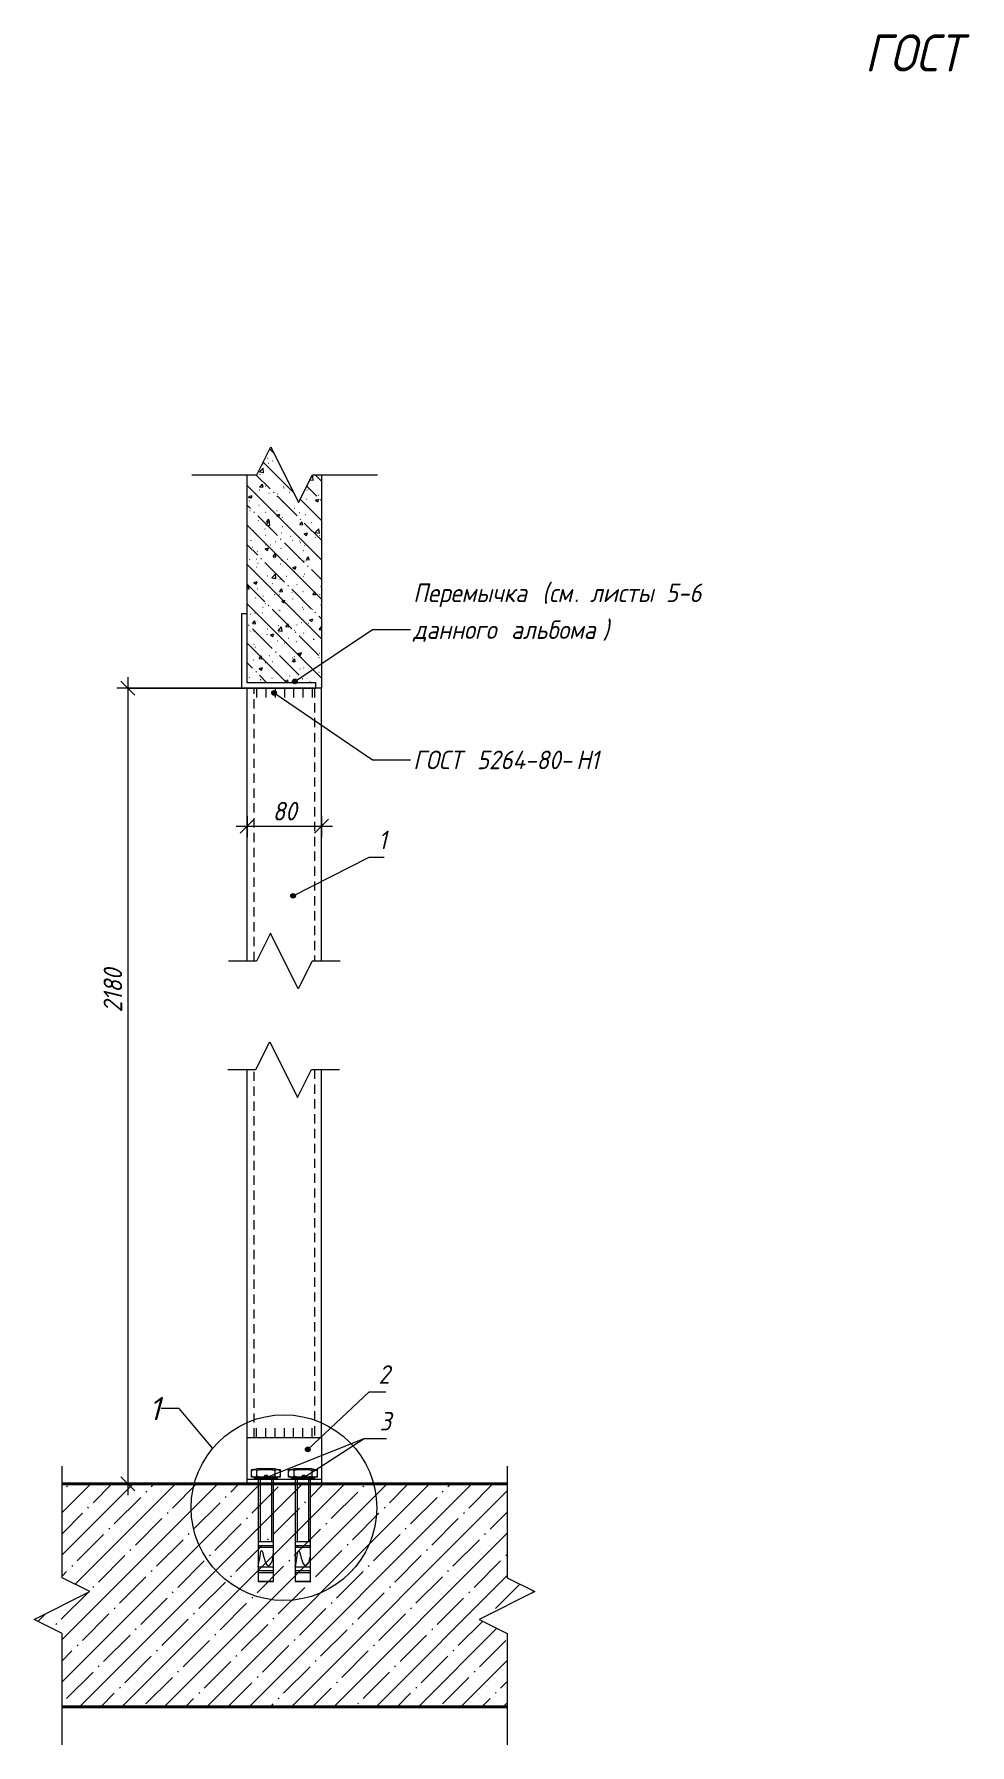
# Model space of a CAD drawing. Header units: millimetres. Extents: x 7563 to 35266, y -386 to 7164.
# Drawn here: x 11767 to 12775, y 5162 to 7004 of the extents above; entities that cross this region are included whole.
import ezdxf

# ---------------------------------------------------------------- set-up
doc = ezdxf.new("R2010")
doc.units = ezdxf.units.MM
doc.linetypes.add('200_ШТРИХ_ш1п0_6_', pattern=[16, 10, -6])
for name, color, linetype, lineweight in [('A-ANNO-DIMS', 7, 'Continuous', 9), ('A-ANNO-DIMS-10', 7, 'Continuous', 9), ('A-DETL-1', 7, 'Continuous', 5), ('A-DETL-2', 7, '200_ШТРИХ_ш1п0_6_', 5), ('A-DETL-4', 7, 'Continuous', 20), ('A-DETL-GENF-1', 7, 'Continuous', 5), ('A-FLOR-FNSH', 7, 'Continuous', 40), ('A-FLOR-PATT-1', 7, 'Continuous', 5), ('A-GENM', 7, 'Continuous', 9), ('A-GENM-IDEN', 7, 'Continuous', 9), ('G-ANNO-TEXT', 7, 'Continuous', 9), ('S-BEAM', 7, 'Continuous', 9), ('S-BEAM-2', 7, 'Continuous', 20)]:
    doc.layers.add(name, color=color, linetype=linetype, lineweight=lineweight)
doc.styles.add('ISOCPEUR_I', font='isocpeui.ttf', dxfattribs={"width": 0.9, "height": 20})
doc.styles.add('ISOCPEUR_I_1', font='isocpeui.ttf', dxfattribs={"width": 0.9, "height": 40})
doc.styles.add('ISOCPEUR_I_3', font='isocpeui.ttf', dxfattribs={"height": 25})
doc.dimstyles.new('ISO-2_0_0_9К_СРЕДНИЙ', dxfattribs={"dimscale": 304.8, "dimtxt": 19.919624, "dimasz": 0.049213, "dimexe": 0.03937, "dimexo": 0, "dimgap": 0, "dimtad": 1, "dimdec": 0, "dimzin": 0, "dimdsep": 46, "dimtxsty": 'ISOCPEUR_I', "dimblk1": 'OBLIQUE', "dimblk2": 'OBLIQUE', "dimsah": 1, "dimcen": 0.09, "dimdle": 0.03937, "dimazin": 0, "dimtfac": 1, "dimtdec": 4, "dimtix": 1, "dimtmove": 0, "dimatfit": 3, "dimfxl": 1, "dimtvp": 1, "dimtolj": 1, "dimtzin": 0, "dimarcsym": 2})

# ---------------------------------------------------------------- blocks, each defined once
blk = doc.blocks.new('Стойка_Влож_Швеллер - Швеллер-28644897-АР1_1_СМ-8')
at = {"layer": 'A-GENM'}
for p, q in [((73960, 6006.1), (73960, 6300)), ((74040, 6006.1), (74040, 6300))]:
    blk.add_line(p, q, dxfattribs=at)
blk = doc.blocks.new('ПР_Уголок - ПР_Уголок-28956544-АР1_1_СМ-8')
at = {"layer": 'S-BEAM-2'}
for p, q in [((73960, 6380), (73954, 6380)), ((73954, 6380), (73954, 6300)), ((73954, 6300), (74034, 6300))]:
    blk.add_line(p, q, dxfattribs=at)
blk = doc.blocks.new('DET_L_Линия разрыва1 - М10-27045875-АР1_1_СМ-8')
at = {"layer": 'A-DETL-GENF-1'}
for p, q in [((73985, 6036.1), (73970, 6006.1)), ((74015, 5976.1), (73985, 6036.1)), ((73970, 6006.1), (73940, 6006.1)), ((74030, 6006.1), (74015, 5976.1)), ((74060, 6006.1), (74030, 6006.1))]:
    blk.add_line(p, q, dxfattribs=at)
blk = doc.blocks.new('DET_L_Линия разрыва1 - М10-29866684-АР1_1_СМ-8')
at = {"layer": 'A-DETL-GENF-1'}
for p, q in [((73970.3, 6530), (73985.3, 6560)), ((73985.3, 6560), (74015.3, 6500)), ((73900.3, 6530), (73970.3, 6530)), ((74015.3, 6500), (74030.3, 6530)), ((74030.3, 6530), (74100.3, 6530))]:
    blk.add_line(p, q, dxfattribs=at)
blk = doc.blocks.new('Стойка_Влож_Швеллер - Швеллер-V1-АР1_1_СМ-8')
at = {"layer": 'A-GENM'}
for p, q in [((73960, 5493), (73960, 5889.3)), ((74040, 5493), (74040, 5889.3))]:
    blk.add_line(p, q, dxfattribs=at)
blk = doc.blocks.new('Стойка_Влож_Уголок_Опорный - Уголок-30007354-АР1_1_СМ-8')
at = {"layer": 'A-GENM'}
for p, q in [((73960, 5448), (73960, 5493)), ((73960, 5493), (74040, 5493)), ((74040, 5493), (74040, 5448)), ((73960, 5443), (73960, 5448)), ((73960, 5448), (74040, 5448)), ((74040, 5448), (74040, 5443))]:
    blk.add_line(p, q, dxfattribs=at)
blk = doc.blocks.new('DET_L_Линия разрыва1 - М10-27045885-АР1_1_СМ-8')
at = {"layer": 'A-DETL-GENF-1'}
for p, q in [((73969.3, 5889.3), (73984.3, 5919.3)), ((73984.3, 5919.3), (74014.3, 5859.3)), ((73939.3, 5889.3), (73969.3, 5889.3)), ((74014.3, 5859.3), (74029.3, 5889.3)), ((74029.3, 5889.3), (74059.3, 5889.3))]:
    blk.add_line(p, q, dxfattribs=at)
blk = doc.blocks.new('DET_L_Линия разрыва1 - М10-27046020-АР1_1_СМ-8')
at = {"layer": 'A-DETL-GENF-1'}
for p, q in [((73760.5, 5342), (73760.5, 5462)), ((73730.5, 5297), (73790.5, 5327)), ((73790.5, 5327), (73760.5, 5342)), ((73760.5, 5282), (73730.5, 5297)), ((73760.5, 5162), (73760.5, 5282))]:
    blk.add_line(p, q, dxfattribs=at)
blk = doc.blocks.new('DET_L_Линия разрыва1 - М10-V2-АР1_1_СМ-8')
at = {"layer": 'A-DETL-GENF-1'}
for p, q in [((74240, 5462), (74240, 5342)), ((74270, 5327), (74210, 5297)), ((74240, 5342), (74270, 5327)), ((74210, 5297), (74240, 5282)), ((74240, 5282), (74240, 5162))]:
    blk.add_line(p, q, dxfattribs=at)
blk = doc.blocks.new('DIMBLOCK36-АР1_1_СМ-8')
at = {"layer": 'A-ANNO-DIMS-10', "lineweight": 20}
for p, q in [((11867.9, 6300), (11860.4, 6307.5)), ((11867.9, 6300), (11875.4, 6292.5)), ((11867.9, 5443), (11860.4, 5450.5)), ((11867.9, 5443), (11875.4, 5435.5))]:
    blk.add_line(p, q, dxfattribs=at)
at = {"layer": 'A-ANNO-DIMS-10'}
for p, q in [((11867.9, 6312), (11867.9, 5431)), ((11996.5, 6300), (11855.9, 6300)), ((11867.9, 6300), (11996.5, 6300)), ((11878.5, 5443), (11855.9, 5443)), ((11867.9, 5443), (11878.5, 5443))]:
    blk.add_line(p, q, dxfattribs=at)
at = {"layer": 'A-ANNO-DIMS-10', "color": 0, "insert": (11841.8, 5950.7), "char_height": 20, "width": 56.081, "attachment_point": 1, "rotation": 90, "line_spacing_factor": 1.149209, "style": 'ISOCPEUR_I'}
blk.add_mtext('2180', dxfattribs=at)
blk = doc.blocks.new('_Oblique')
at = {"color": 0, "linetype": 'ByBlock', "lineweight": -2}
blk.add_line((-0.5, -0.5), (0.5, 0.5), dxfattribs=at)
blk = doc.blocks.new('DIMBLOCK37-АР1_1_СМ-8')
at = {"layer": 'A-ANNO-DIMS-10'}
for p, q in [((11996.5, 6162.1), (11996.5, 6139.5)), ((11996.5, 6151.5), (11996.5, 6162.1)), ((12076.5, 6162.1), (12076.5, 6139.5)), ((12076.5, 6151.5), (12076.5, 6162.1)), ((11984.5, 6151.5), (12088.5, 6151.5))]:
    blk.add_line(p, q, dxfattribs=at)
at = {"layer": 'A-ANNO-DIMS-10', "lineweight": 20}
for p, q in [((11996.5, 6151.5), (12004, 6159)), ((12076.5, 6151.5), (12084, 6159)), ((11996.5, 6151.5), (11989, 6144)), ((12076.5, 6151.5), (12069, 6144))]:
    blk.add_line(p, q, dxfattribs=at)
at = {"layer": 'A-ANNO-DIMS-10', "color": 0, "insert": (12023.9, 6177.6), "char_height": 20, "width": 30.339, "attachment_point": 1, "line_spacing_factor": 1.149209, "style": 'ISOCPEUR_I'}
blk.add_mtext('80', dxfattribs=at)

msp = doc.modelspace()

# ---------------------------------------------------------------- hatches: boundary and pattern name
at = {"layer": 'A-DETL-GENF-1'}
h = msp.add_hatch(dxfattribs=at)
h.set_pattern_fill('FP_6', color=256, style=0, pattern_type=2)
h.set_pattern_definition([(135, (4303.112, 4305), (-21.2132, -21.2132), [30, -5, 1, -5]), (135, (4303.112, 4326.2), (-21.2132, -21.2132), []), (50, (4303.112, 4305), (35.86281, -3.13711), [3.75, -41.25]), (355, (4303.112, 4305), (-6.9375, 37.60976), [3, -33]), (100.451, (4306.1, 4304.74), (28.92586, 34.47187), [3.187, -35.057]), (46.184, (4303.112, 4315), (53.36178, -8.27608), [5.625, -61.875]), (96.636, (4307.56, 4314.31), (46.7326, 48.7058), [4.781, -52.586]), (351.184, (4303.11, 4315), (46.7329, 48.70606), [4.5, -49.5]), (21, (4308.112, 4312.5), (29.84541, -20.13041), [3.75, -41.25]), (326, (4308.112, 4312.5), (12.1659, 36.2576), [3, -33]), (71.451, (4310.6, 4310.822), (42.01142, 16.12624), [3.187, -35.057]), (37.5, (4303.112, 4305), (0.607993, 16.644693), [0.335, -32.265, 0.335, -33.165, -33.125]), (37.5, (4303.112, 4305), (0.607993, 16.644693), [-66.1, 0.335, -32.79]), (7.5, (4303.112, 4305), (13.153477, 19.720586), [0.335, -18.765, 0.335, -31.515, -12.625]), (7.5, (4303.112, 4305), (13.153477, 19.720586), [-50.95, 0.335, -12.29]), (327.5, (4291.962, 4305), (26.691122, -1.127744), [0.335, -12.165, 0.335, -38.665, -51.75]), (327.5, (4291.962, 4305), (26.691122, -1.127744), [-51.5, 0.335, -51.415]), (317.5, (4286.962, 4305), (29.15931, 5.00525), [0.335, -15.915, 0.335, -25.565, -36.75]), (317.5, (4286.962, 4305), (29.15931, 5.00525), [-42.15, 0.335, -36.415])])
h.paths.add_polyline_path([(12070.5, 6300), (12076.5, 6300), (12076.5, 6530), (12066.8, 6530), (12051.8, 6500), (12021.8, 6560), (12006.8, 6530), (11996.5, 6530), (11996.5, 6306), (12070.5, 6306)], flags=0)
at = {"layer": 'A-FLOR-PATT-1'}
h = msp.add_hatch(dxfattribs=at)
h.set_pattern_fill('FP_7', color=256, style=0, pattern_type=2)
h.set_pattern_definition([(45, (4303.112, 4305), (-22.80985, 22.80985), []), (45, (4325.922, 4305), (-22.80985, 22.80985), [40.323, -8.065, 1.341, -6.723])])
h.paths.add_polyline_path([(11797, 5203), (12276.5, 5203), (12276.5, 5282), (12246.5, 5297), (12306.5, 5327), (12276.5, 5342), (12276.5, 5443), (11797, 5443), (11797, 5342), (11827, 5327), (11767, 5297), (11797, 5282), (11797, 5205.3)], flags=0)
at = {"layer": 'A-GENM-IDEN'}
h = msp.add_hatch(color=256, dxfattribs=at)
edge = h.paths.add_edge_path(flags=0)
edge.add_arc((12045.9, 6076.4), 2.5, 0, 360)
h = msp.add_hatch(color=256, dxfattribs=at)
edge = h.paths.add_edge_path(flags=0)
edge.add_arc((12061.7, 5480.1), 2.5, 0, 360)
h = msp.add_hatch(color=256, dxfattribs=at)
edge = h.paths.add_edge_path(flags=0)
edge.add_arc((12016.9, 5450), 2.5, 0, 360)
h = msp.add_hatch(color=256, dxfattribs=at)
edge = h.paths.add_edge_path(flags=0)
edge.add_arc((12057.4, 5450), 2.5, 0, 360)
at = {"layer": 'G-ANNO-TEXT'}
h = msp.add_hatch(color=256, dxfattribs=at)
edge = h.paths.add_edge_path(flags=0)
edge.add_arc((12047.8, 6307.3), 2.5, 0, 360)
h = msp.add_hatch(color=256, dxfattribs=at)
edge = h.paths.add_edge_path(flags=0)
edge.add_arc((12025.4, 6294.9), 2.5, 0, 360)

# ---------------------------------------------------------------- linework, layer by layer
at = {"layer": 'A-DETL-1'}
for p, q in [((12076.5, 6300), (11996.5, 6300)), ((12006.5, 6300), (12006.5, 6290)), ((12016.5, 6300), (12016.5, 6290)), ((12026.5, 6300), (12026.5, 6290)), ((12036.5, 6300), (12036.5, 6290)), ((12046.5, 6300), (12046.5, 6290)), ((12056.5, 6300), (12056.5, 6290)), ((12066.5, 6300), (12066.5, 6290)), ((11996.5, 5493), (12076.5, 5493)), ((12006.5, 5493), (12006.5, 5503)), ((12016.5, 5493), (12016.5, 5503)), ((12026.5, 5493), (12026.5, 5503)), ((12036.5, 5493), (12036.5, 5503)), ((12046.5, 5493), (12046.5, 5503)), ((12056.5, 5493), (12056.5, 5503)), ((12066.5, 5493), (12066.5, 5503)), ((12001.1, 5458.4), (12006.6, 5459.2)), ((12001.1, 5450.2), (12001.1, 5458.4)), ((12026.5, 5459.2), (12006.6, 5459.2)), ((12006.6, 5459.2), (12006.6, 5449.4)), ((12026.5, 5459.2), (12032, 5458.4)), ((12026.5, 5449.4), (12026.5, 5459.2)), ((12032, 5458.4), (12032, 5450.2)), ((12041.1, 5458.4), (12046.6, 5459.2)), ((12041.1, 5450.2), (12041.1, 5458.4)), ((12066.5, 5459.2), (12046.6, 5459.2)), ((12046.6, 5459.2), (12046.6, 5449.4)), ((12066.5, 5459.2), (12072, 5458.4)), ((12066.5, 5449.4), (12066.5, 5459.2)), ((12072, 5458.4), (12072, 5450.2)), ((12006.6, 5449.4), (12001.1, 5450.2)), ((12029.2, 5449.4), (12003.9, 5449.4)), ((12003.9, 5449.4), (12003.9, 5448)), ((12029.2, 5448), (12003.9, 5448)), ((12026.5, 5449.4), (12006.6, 5449.4)), ((12008.3, 5448), (12008.3, 5338)), ((12010.4, 5448), (12010.4, 5380.9)), ((12011, 5448), (12013, 5448)), ((12022.7, 5448), (12022.7, 5380.9)), ((12024.8, 5338), (12024.8, 5448)), ((12032, 5450.2), (12026.5, 5449.4)), ((12029.2, 5448), (12029.2, 5449.4)), ((12046.6, 5449.4), (12041.1, 5450.2)), ((12069.2, 5449.4), (12043.9, 5449.4)), ((12043.9, 5449.4), (12043.9, 5448)), ((12069.2, 5448), (12043.9, 5448)), ((12066.5, 5449.4), (12046.6, 5449.4)), ((12048.3, 5448), (12048.3, 5338)), ((12050.4, 5448), (12050.4, 5380.9)), ((12051, 5448), (12053, 5448)), ((12062.7, 5448), (12062.7, 5380.9)), ((12064.8, 5338), (12064.8, 5448)), ((12072, 5450.2), (12066.5, 5449.4)), ((12069.2, 5448), (12069.2, 5449.4)), ((12008.3, 5380.9), (12024.8, 5380.9)), ((12048.3, 5380.9), (12064.8, 5380.9)), ((12008.3, 5376.8), (12024.8, 5376.8)), ((12008.3, 5374.7), (12024.8, 5374.7)), ((12010.3, 5376.8), (12010.3, 5374.7)), ((12010.4, 5376.8), (12010.4, 5374.7)), ((12048.3, 5376.8), (12064.8, 5376.8)), ((12048.3, 5374.7), (12064.8, 5374.7)), ((12050.3, 5376.8), (12050.3, 5374.7)), ((12050.4, 5376.8), (12050.4, 5374.7)), ((12008.3, 5353.8), (12024.8, 5353.8)), ((12008.3, 5349.6), (12024.8, 5349.6)), ((12009.3, 5347.6), (12023.8, 5347.6)), ((12048.3, 5353.8), (12064.8, 5353.8)), ((12048.3, 5349.6), (12064.8, 5349.6)), ((12049.3, 5347.6), (12063.8, 5347.6)), ((12024.8, 5338), (12008.3, 5338)), ((12008.3, 5338), (12024.8, 5338)), ((12064.8, 5338), (12048.3, 5338)), ((12048.3, 5338), (12064.8, 5338))]:
    msp.add_line(p, q, dxfattribs=at)
msp.add_circle((12036.1, 5417.4), 100, dxfattribs=at)
for centre, radius, start, end in [((12004.3, 5453.9), 4.23, 56.0803, 137.7236), ((12016.5, 5415.5), 42.8, 76.6145, 103.3855), ((12028.8, 5453.9), 4.23, 42.2764, 123.9197), ((12044.3, 5453.9), 4.23, 56.0803, 137.7236), ((12056.5, 5415.5), 42.8, 76.6145, 103.3855), ((12068.8, 5453.9), 4.23, 42.2764, 123.9197), ((12004.3, 5454.7), 4.23, 222.2764, 303.9197), ((12016.5, 5493.2), 42.8, 256.6145, 283.3855), ((12028.8, 5454.7), 4.23, 236.0803, 317.7236), ((12044.3, 5454.7), 4.23, 222.2764, 303.9197), ((12056.5, 5493.2), 42.8, 256.6145, 283.3855), ((12068.8, 5454.7), 4.23, 236.0803, 317.7236), ((12009.5, 5348.9), 1.38, 210.8995, 261.2766), ((12023.6, 5348.9), 1.38, 278.7234, 329.1005), ((12049.5, 5348.9), 1.38, 210.8995, 261.2766), ((12063.6, 5348.9), 1.38, 278.7234, 329.1005)]:
    msp.add_arc(centre, radius, start, end, dxfattribs=at)
for points in [[(12008.3, 5353.8), (12009.5, 5358.5), (12011.9, 5384), (12015.7, 5346.5), (12024.8, 5358.5), (12024.8, 5369.5)], [(12048.3, 5353.8), (12049.5, 5358.5), (12051.9, 5384), (12055.7, 5346.5), (12064.8, 5358.5), (12064.8, 5369.5)]]:
    msp.add_open_spline(points, degree=3, knots=[3.947128, 3.947128, 3.947128, 3.947128, 10.095996, 20.129437, 28.583816, 28.583816, 28.583816, 28.583816], dxfattribs=at)
at = {"layer": 'A-DETL-2'}
for p, q in [((12003.9, 6006.1), (12003.9, 6300)), ((12069.1, 6300), (12069.1, 6006.1)), ((12003.9, 5493), (12003.9, 5889.3)), ((12069.1, 5889.3), (12069.1, 5493))]:
    msp.add_line(p, q, dxfattribs=at)
at = {"layer": 'A-DETL-4'}
for p, q in [((11996.5, 6306), (11996.5, 6530)), ((12076.5, 6530), (12076.5, 6300)), ((12070.5, 6306), (11996.5, 6306)), ((12070.5, 6300), (12070.5, 6306)), ((12076.5, 6300), (12070.5, 6300))]:
    msp.add_line(p, q, dxfattribs=at)
at = {"layer": 'A-FLOR-FNSH'}
for p, q in [((12276.5, 5443), (11797, 5443)), ((11797, 5203), (12276.5, 5203))]:
    msp.add_line(p, q, dxfattribs=at)
at = {"layer": 'A-GENM-IDEN'}
for p, q in [((12045.9, 6076.4), (12127.9, 6118)), ((12127.9, 6118), (12144.1, 6118)), ((12061.7, 5480.1), (12127.9, 5542.2)), ((12127.9, 5542.2), (12145.8, 5542.2)), ((12016.9, 5450), (12122.5, 5491.9)), ((12057.4, 5450), (12122.5, 5491.9)), ((12122.5, 5491.9), (12146.7, 5491.9)), ((12122.5, 5491.9), (12146.7, 5491.9))]:
    msp.add_line(p, q, dxfattribs=at)
for centre in [(12045.9, 6076.4), (12061.7, 5480.1), (12016.9, 5450), (12057.4, 5450)]:
    msp.add_circle(centre, 2.5, dxfattribs=at)
at = {"layer": 'G-ANNO-TEXT'}
for p, q in [((12047.8, 6307.3), (12131.6, 6363.1)), ((12131.6, 6363.1), (12172.3, 6363.1)), ((12025.4, 6294.9), (12131.6, 6222.8)), ((12131.6, 6222.8), (12172.3, 6222.8)), ((11923.2, 5524.2), (11903.7, 5524.2)), ((11959.6, 5481), (11923.2, 5524.2))]:
    msp.add_line(p, q, dxfattribs=at)
for centre in [(12047.8, 6307.3), (12025.4, 6294.9)]:
    msp.add_circle(centre, 2.5, dxfattribs=at)

# ---------------------------------------------------------------- block references
at = {"layer": 'A-DETL-GENF-1'}
for name in ['DET_L_Линия разрыва1 - М10-29866684-АР1_1_СМ-8', 'DET_L_Линия разрыва1 - М10-27045875-АР1_1_СМ-8', 'DET_L_Линия разрыва1 - М10-27045885-АР1_1_СМ-8', 'DET_L_Линия разрыва1 - М10-27046020-АР1_1_СМ-8', 'DET_L_Линия разрыва1 - М10-V2-АР1_1_СМ-8']:
    msp.add_blockref(name, (-61963.5, 0), dxfattribs=at)
at = {"layer": 'A-GENM'}
for name in ['Стойка_Влож_Швеллер - Швеллер-28644897-АР1_1_СМ-8', 'Стойка_Влож_Швеллер - Швеллер-V1-АР1_1_СМ-8', 'Стойка_Влож_Уголок_Опорный - Уголок-30007354-АР1_1_СМ-8']:
    msp.add_blockref(name, (-61963.5, 0), dxfattribs=at)
at = {"layer": 'S-BEAM'}
msp.add_blockref('ПР_Уголок - ПР_Уголок-28956544-АР1_1_СМ-8', (-61963.5, 0), dxfattribs=at)

# ---------------------------------------------------------------- texts
at = {"layer": 'A-GENM-IDEN', "char_height": 20, "attachment_point": 1, "style": 'ISOCPEUR_I'}
for s, insert, width in [('\\fISOCPEUR|b0|i1|c204|p34|;\\W.9;1', (12137.8, 6146.6), 11.544), ('\\fISOCPEUR|b0|i1|c204|p34|;\\W.9;2', (12137.8, 5570.8), 15.873), ('\\fISOCPEUR|b0|i1|c204|p34|;\\W.9;3', (12139, 5520.5), 15.873), ('\\fISOCPEUR|b0|i1|c204|p34|;\\W.9;3', (12139, 5520.5), 15.873)]:
    msp.add_mtext(s, dxfattribs=dict(at, insert=insert, width=width))
at = {"layer": 'G-ANNO-TEXT', "attachment_point": 1}
for s, insert, char_height, width, style in [('ГОСТ', (12661.8, 7004.3), 40, 138.532, 'ISOCPEUR_I_1'), ('Перемычка', (12175.3, 6412.8), 20, 154.405, 'ISOCPEUR_I'), (' (', (12302.7, 6412.8), 20, 23.089, 'ISOCPEUR_I'), (' 5-6 ', (12436, 6412.8), 20, 66.38, 'ISOCPEUR_I'), ('см', (12321.7, 6412.8), 20, 32.468, 'ISOCPEUR_I'), ('. ', (12348.5, 6412.8), 20, 20.924, 'ISOCPEUR_I'), ('листы', (12365.8, 6412.8), 20, 85.139, 'ISOCPEUR_I'), ('\\fISOCPEUR|b0|i1|c204|p34|;\\W.9;)', (12379.5, 6373.1), 20, 9.38, 'ISOCPEUR_I'), ('данного', (12175.3, 6373.1), 20, 114, 'ISOCPEUR_I'), ('\\fISOCPEUR|b0|i1|c204|p34|;\\W.9; ', (12269.4, 6373.1), 20, 13.709, 'ISOCPEUR_I'), ('альбома', (12280.7, 6373.1), 20, 119.772, 'ISOCPEUR_I'), ('ГОСТ', (12175.3, 6232.8), 20, 69.266, 'ISOCPEUR_I'), (' 5264-80-', (12232.4, 6232.8), 20, 143.582, 'ISOCPEUR_I'), ('\\fISOCPEUR|b0|i1|c204|p34|;\\W.9;Н', (12350.9, 6232.8), 20, 18.759, 'ISOCPEUR_I'), ('\\fISOCPEUR|b0|i1|c204|p34|;\\W.9;1', (12366.4, 6232.8), 20, 11.544, 'ISOCPEUR_I'), ('\\fISOCPEUR|b0|i1|c204|p34|;1', (11890.5, 5536.7), 25, 16.034, 'ISOCPEUR_I_3')]:
    msp.add_mtext(s, dxfattribs=dict(at, insert=insert, char_height=char_height, width=width, style=style))

# ---------------------------------------------------------------- dimensions: what is measured, and where the dimension line sits
at = {"layer": 'A-ANNO-DIMS'}
dim = msp.add_linear_dim(base=(11867.9, 5443), p1=(11996.5, 6300), p2=(11878.5, 5443), angle=90, dimstyle='ISO-2_0_0_9К_СРЕДНИЙ', override={"dimpost": '<>', "dimfxl": 865.090702}, dxfattribs=at)
dim.commit()
dim.dimension.update_dxf_attribs({"geometry": 'DIMBLOCK36-АР1_1_СМ-8', "text_midpoint": (11857.8, 5871.5)})
dim = msp.add_linear_dim(base=(12076.5, 6151.5), p1=(11996.5, 6162.1), p2=(12076.5, 6162.1), dimstyle='ISO-2_0_0_9К_СРЕДНИЙ', override={"dimpost": '<>', "dimfxl": 80}, dxfattribs=at)
dim.commit()
dim.dimension.update_dxf_attribs({"geometry": 'DIMBLOCK37-АР1_1_СМ-8', "text_midpoint": (12036.5, 6161.5)})

doc.saveas('drawing.dxf')
